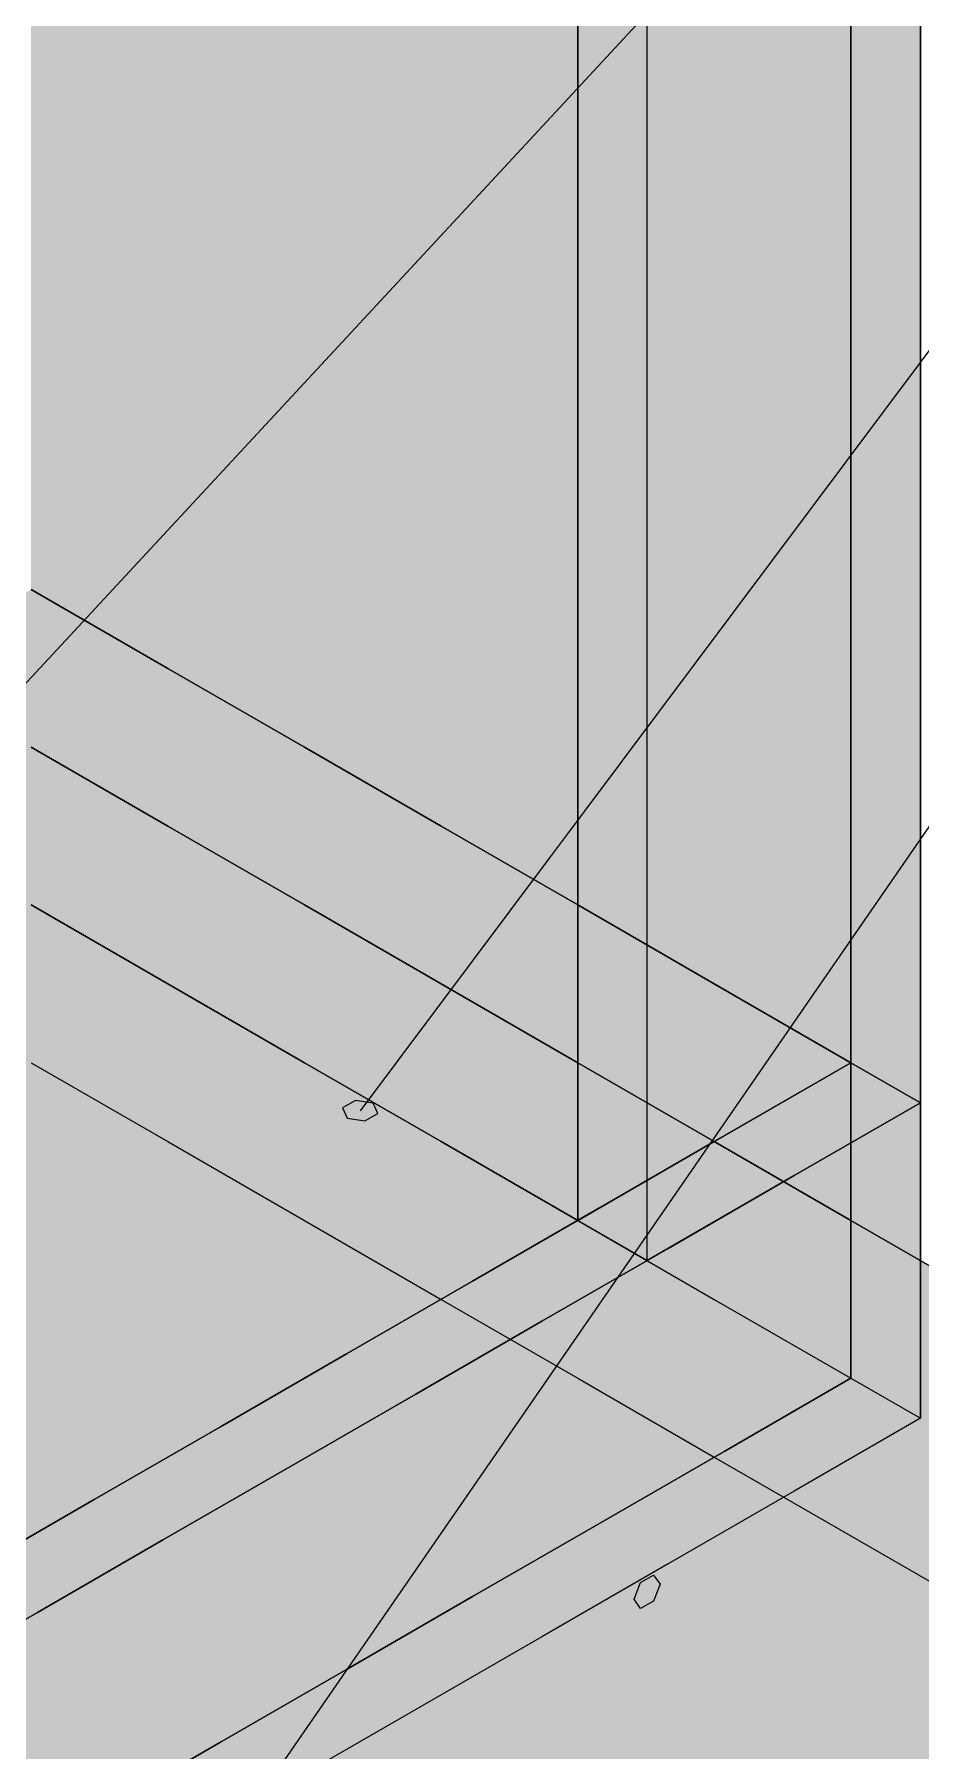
# Model space of a CAD drawing. Header units: metres. Extents: x 0 to 28.4, y 0 to 5.9.
# Drawn here: x 11.134 to 11.415, y 2.182 to 2.726 of the extents above; entities that cross this region are included whole.
import ezdxf

# ---------------------------------------------------------------- set-up
doc = ezdxf.new("R2010")
doc.units = ezdxf.units.M
doc.header["$LTSCALE"] = 0.25
doc.layers.add('ISO-ARISTAS', color=8, linetype='CONTINUOUS')
doc.layers.add('ISO-CONCRETO-SUP', color=254, linetype='CONTINUOUS', true_color=0xe8e8e8)
doc.layers.add('LLAMADAS', color=30, linetype='CONTINUOUS', lineweight=18)

msp = doc.modelspace()

# ---------------------------------------------------------------- linework, layer by layer
at = {"layer": 'ISO-ARISTAS', "color": 250}
for p, q in [((11.32821, 2.71698), (11.32821, 2.76444)), ((11.32821, 2.71698), (11.32821, 2.76444)), ((11.41482, 2.71952), (11.41482, 2.76698)), ((11.41482, 2.76698), (11.41482, 2.71952)), ((11.39282, 2.68476), (11.39282, 2.73222)), ((11.39282, 2.73222), (11.39282, 2.68476)), ((11.39282, 2.73222), (11.39282, 2.68476)), ((11.39282, 2.73222), (11.39282, 2.68476)), ((11.30622, 2.68222), (11.30622, 2.72968)), ((11.30622, 2.68222), (11.30622, 2.72968)), ((11.30622, 2.68222), (11.30622, 2.72968)), ((11.30622, 2.72968), (11.30622, 2.68222)), ((11.32821, 2.66952), (11.32821, 2.71698)), ((11.32821, 2.66952), (11.32821, 2.71698)), ((11.41482, 2.67206), (11.41482, 2.71952)), ((11.41482, 2.71952), (11.41482, 2.67206)), ((11.30622, 2.63476), (11.30622, 2.68222)), ((11.30622, 2.63476), (11.30622, 2.68222)), ((11.30622, 2.63476), (11.30622, 2.68222)), ((11.30622, 2.68222), (11.30622, 2.63476)), ((11.39282, 2.6373), (11.39282, 2.68476)), ((11.39282, 2.68476), (11.39282, 2.6373)), ((11.39282, 2.68476), (11.39282, 2.6373)), ((11.39282, 2.68476), (11.39282, 2.6373)), ((11.41482, 2.6246), (11.41482, 2.67206)), ((11.41482, 2.67206), (11.41482, 2.6246)), ((11.32821, 2.62206), (11.32821, 2.66952)), ((11.32821, 2.62206), (11.32821, 2.66952)), ((11.30622, 2.5873), (11.30622, 2.63476)), ((11.30622, 2.5873), (11.30622, 2.63476)), ((11.30622, 2.5873), (11.30622, 2.63476)), ((11.30622, 2.63476), (11.30622, 2.5873)), ((11.39282, 2.58984), (11.39282, 2.6373)), ((11.39282, 2.6373), (11.39282, 2.58984)), ((11.39282, 2.6373), (11.39282, 2.58984)), ((11.39282, 2.6373), (11.39282, 2.58984)), ((11.41482, 2.57714), (11.41482, 2.6246)), ((11.41482, 2.6246), (11.41482, 2.57714)), ((11.32821, 2.5746), (11.32821, 2.62206)), ((11.32821, 2.5746), (11.32821, 2.62206)), ((11.39282, 2.54238), (11.39282, 2.58984)), ((11.39282, 2.58984), (11.39282, 2.54238)), ((11.39282, 2.58984), (11.39282, 2.54238)), ((11.39282, 2.58984), (11.39282, 2.54238)), ((11.30622, 2.53984), (11.30622, 2.5873)), ((11.30622, 2.53984), (11.30622, 2.5873)), ((11.30622, 2.53984), (11.30622, 2.5873)), ((11.30622, 2.5873), (11.30622, 2.53984)), ((11.32821, 2.52714), (11.32821, 2.5746)), ((11.32821, 2.52714), (11.32821, 2.5746)), ((11.41482, 2.52968), (11.41482, 2.57714)), ((11.41482, 2.57714), (11.41482, 2.52968)), ((11.17631, 2.525), (11.13301, 2.55)), ((11.13301, 2.55), (11.17631, 2.525)), ((11.13301, 2.55), (11.17631, 2.525)), ((11.13301, 2.55), (11.17631, 2.525)), ((11.39282, 2.49492), (11.39282, 2.54238)), ((11.39282, 2.54238), (11.39282, 2.49492)), ((11.39282, 2.54238), (11.39282, 2.49492)), ((11.39282, 2.54238), (11.39282, 2.49492)), ((11.30622, 2.49238), (11.30622, 2.53984)), ((11.30622, 2.49238), (11.30622, 2.53984)), ((11.30622, 2.49238), (11.30622, 2.53984)), ((11.30622, 2.53984), (11.30622, 2.49238)), ((11.21962, 2.5), (11.17631, 2.525)), ((11.17631, 2.525), (11.21962, 2.5)), ((11.17631, 2.525), (11.21962, 2.5)), ((11.17631, 2.525), (11.21962, 2.5)), ((11.32821, 2.47968), (11.32821, 2.52714)), ((11.32821, 2.47968), (11.32821, 2.52714)), ((11.41482, 2.48222), (11.41482, 2.52968)), ((11.41482, 2.52968), (11.41482, 2.48222)), ((11.17631, 2.475), (11.13301, 2.5)), ((11.13301, 2.5), (11.17631, 2.475)), ((11.26292, 2.475), (11.21962, 2.5)), ((11.21962, 2.5), (11.26292, 2.475)), ((11.21962, 2.5), (11.26292, 2.475)), ((11.21962, 2.5), (11.26292, 2.475)), ((11.30622, 2.44492), (11.30622, 2.49238)), ((11.30622, 2.44492), (11.30622, 2.49238)), ((11.30622, 2.44492), (11.30622, 2.49238)), ((11.30622, 2.49238), (11.30622, 2.44492)), ((11.39282, 2.44746), (11.39282, 2.49492)), ((11.39282, 2.49492), (11.39282, 2.44746)), ((11.39282, 2.49492), (11.39282, 2.44746)), ((11.39282, 2.49492), (11.39282, 2.44746)), ((11.41482, 2.43476), (11.41482, 2.48222)), ((11.41482, 2.48222), (11.41482, 2.43476)), ((11.32821, 2.43222), (11.32821, 2.47968)), ((11.32821, 2.43222), (11.32821, 2.47968)), ((11.21962, 2.45), (11.17631, 2.475)), ((11.17631, 2.475), (11.21962, 2.45)), ((11.30622, 2.45), (11.26292, 2.475)), ((11.26292, 2.475), (11.30622, 2.45)), ((11.26292, 2.475), (11.30622, 2.45)), ((11.26292, 2.475), (11.30622, 2.45)), ((11.13301, 2.45), (11.17631, 2.425)), ((11.13301, 2.45), (11.17631, 2.425)), ((11.17631, 2.425), (11.13301, 2.45)), ((11.13301, 2.45), (11.17631, 2.425)), ((11.26292, 2.425), (11.21962, 2.45)), ((11.21962, 2.45), (11.26292, 2.425)), ((11.34952, 2.425), (11.30622, 2.45)), ((11.30622, 2.45), (11.34952, 2.425)), ((11.30622, 2.45), (11.34952, 2.425)), ((11.30622, 2.45), (11.34952, 2.425)), ((11.30622, 2.39746), (11.30622, 2.44492)), ((11.30622, 2.39746), (11.30622, 2.44492)), ((11.30622, 2.39746), (11.30622, 2.44492)), ((11.30622, 2.44492), (11.30622, 2.39746)), ((11.39282, 2.4), (11.39282, 2.44746)), ((11.39282, 2.44746), (11.39282, 2.4)), ((11.39282, 2.44746), (11.39282, 2.4)), ((11.39282, 2.44746), (11.39282, 2.4)), ((11.32821, 2.38476), (11.32821, 2.43222)), ((11.32821, 2.38476), (11.32821, 2.43222)), ((11.41482, 2.3873), (11.41482, 2.43476)), ((11.41482, 2.43476), (11.41482, 2.3873)), ((11.17631, 2.425), (11.21962, 2.4)), ((11.17631, 2.425), (11.21962, 2.4)), ((11.21962, 2.4), (11.17631, 2.425)), ((11.17631, 2.425), (11.21962, 2.4)), ((11.30622, 2.4), (11.26292, 2.425)), ((11.26292, 2.425), (11.30622, 2.4)), ((11.39282, 2.4), (11.34952, 2.425)), ((11.34952, 2.425), (11.39282, 2.4)), ((11.34952, 2.425), (11.39282, 2.4)), ((11.34952, 2.425), (11.39282, 2.4)), ((11.13301, 2.4), (11.17631, 2.375)), ((11.13301, 2.4), (11.17631, 2.375)), ((11.21962, 2.4), (11.26292, 2.375)), ((11.21962, 2.4), (11.26292, 2.375)), ((11.26292, 2.375), (11.21962, 2.4)), ((11.21962, 2.4), (11.26292, 2.375)), ((11.34952, 2.375), (11.30622, 2.4)), ((11.30622, 2.4), (11.34952, 2.375)), ((11.39282, 2.4), (11.34952, 2.375)), ((11.39282, 2.4), (11.34952, 2.375)), ((11.34952, 2.375), (11.39282, 2.4)), ((11.39282, 2.4), (11.34952, 2.375)), ((11.35285, 2.37692), (11.39282, 2.4)), ((11.39282, 2.4), (11.35285, 2.37692)), ((11.35285, 2.37692), (11.39282, 2.4)), ((11.35285, 2.37692), (11.39282, 2.4)), ((11.39282, 2.35), (11.39282, 2.4)), ((11.39282, 2.4), (11.39282, 2.35)), ((11.41482, 2.3873), (11.39282, 2.4)), ((11.39282, 2.4), (11.39282, 2.35)), ((11.39282, 2.4), (11.39282, 2.35)), ((11.39282, 2.4), (11.41482, 2.3873)), ((11.39282, 2.4), (11.41482, 2.3873)), ((11.39282, 2.4), (11.41482, 2.3873)), ((11.30622, 2.35), (11.30622, 2.39746)), ((11.30622, 2.35), (11.30622, 2.39746)), ((11.30622, 2.35), (11.30622, 2.39746)), ((11.30622, 2.39746), (11.30622, 2.35)), ((11.23578, 2.38804), (11.23166, 2.38567)), ((11.23166, 2.38567), (11.23317, 2.38243)), ((11.2414, 2.38718), (11.23578, 2.38804)), ((11.23879, 2.38156), (11.2429, 2.38393)), ((11.2429, 2.38393), (11.2414, 2.38718)), ((11.32821, 2.3373), (11.32821, 2.38476)), ((11.32821, 2.3373), (11.32821, 2.38476)), ((11.41482, 2.3873), (11.37152, 2.3623)), ((11.41482, 2.3873), (11.37152, 2.3623)), ((11.37485, 2.36422), (11.41482, 2.3873)), ((11.41482, 2.3873), (11.37485, 2.36422)), ((11.41482, 2.3373), (11.41482, 2.3873)), ((11.41482, 2.3873), (11.41482, 2.3373)), ((11.23317, 2.38243), (11.23879, 2.38156)), ((11.17631, 2.375), (11.21962, 2.35)), ((11.17631, 2.375), (11.21962, 2.35)), ((11.26292, 2.375), (11.30622, 2.35)), ((11.26292, 2.375), (11.30622, 2.35)), ((11.30622, 2.35), (11.26292, 2.375)), ((11.26292, 2.375), (11.30622, 2.35)), ((11.34952, 2.375), (11.30622, 2.35)), ((11.34952, 2.375), (11.30622, 2.35)), ((11.30622, 2.35), (11.34952, 2.375)), ((11.34952, 2.375), (11.30622, 2.35)), ((11.35285, 2.37692), (11.31288, 2.35385)), ((11.31288, 2.35385), (11.35285, 2.37692)), ((11.31288, 2.35385), (11.35285, 2.37692)), ((11.31288, 2.35385), (11.35285, 2.37692)), ((11.39282, 2.35), (11.34952, 2.375)), ((11.34952, 2.375), (11.39282, 2.35)), ((11.37152, 2.3623), (11.32821, 2.3373)), ((11.37152, 2.3623), (11.32821, 2.3373)), ((11.33488, 2.34115), (11.37485, 2.36422)), ((11.37485, 2.36422), (11.33488, 2.34115)), ((11.31288, 2.35385), (11.27291, 2.33077)), ((11.27291, 2.33077), (11.31288, 2.35385)), ((11.27291, 2.33077), (11.31288, 2.35385)), ((11.27291, 2.33077), (11.31288, 2.35385)), ((11.21962, 2.35), (11.26292, 2.325)), ((11.21962, 2.35), (11.26292, 2.325)), ((11.30622, 2.35), (11.34952, 2.325)), ((11.30622, 2.35), (11.34952, 2.325)), ((11.32821, 2.3373), (11.30622, 2.35)), ((11.30622, 2.35), (11.32821, 2.3373)), ((11.43612, 2.325), (11.39282, 2.35)), ((11.39282, 2.35), (11.43612, 2.325)), ((11.39282, 2.3), (11.39282, 2.35)), ((11.39282, 2.35), (11.39282, 2.3)), ((11.39282, 2.35), (11.39282, 2.3)), ((11.39282, 2.35), (11.39282, 2.3)), ((11.29491, 2.31807), (11.33488, 2.34115)), ((11.33488, 2.34115), (11.29491, 2.31807)), ((11.41482, 2.2873), (11.41482, 2.3373)), ((11.41482, 2.3373), (11.41482, 2.2873)), ((11.27291, 2.33077), (11.23294, 2.30769)), ((11.23294, 2.30769), (11.27291, 2.33077)), ((11.23294, 2.30769), (11.27291, 2.33077)), ((11.23294, 2.30769), (11.27291, 2.33077)), ((11.26292, 2.325), (11.30622, 2.3)), ((11.26292, 2.325), (11.30622, 2.3)), ((11.34952, 2.325), (11.39282, 2.3)), ((11.34952, 2.325), (11.39282, 2.3)), ((11.25494, 2.29499), (11.29491, 2.31807)), ((11.29491, 2.31807), (11.25494, 2.29499)), ((11.23294, 2.30769), (11.19297, 2.28462)), ((11.19297, 2.28462), (11.23294, 2.30769)), ((11.19297, 2.28462), (11.23294, 2.30769)), ((11.19297, 2.28462), (11.23294, 2.30769)), ((11.30622, 2.3), (11.34952, 2.275)), ((11.30622, 2.3), (11.34952, 2.275)), ((11.39282, 2.3), (11.35285, 2.27692)), ((11.39282, 2.3), (11.35285, 2.27692)), ((11.35285, 2.27692), (11.39282, 2.3)), ((11.39282, 2.3), (11.35285, 2.27692)), ((11.39282, 2.3), (11.41482, 2.2873)), ((11.39282, 2.3), (11.41482, 2.2873)), ((11.21497, 2.27192), (11.25494, 2.29499)), ((11.25494, 2.29499), (11.21497, 2.27192)), ((11.41482, 2.2873), (11.37485, 2.26422)), ((11.41482, 2.2873), (11.37485, 2.26422)), ((11.19297, 2.28462), (11.153, 2.26154)), ((11.153, 2.26154), (11.19297, 2.28462)), ((11.153, 2.26154), (11.19297, 2.28462)), ((11.153, 2.26154), (11.19297, 2.28462)), ((11.35285, 2.27692), (11.31288, 2.25385)), ((11.35285, 2.27692), (11.31288, 2.25385)), ((11.31288, 2.25385), (11.35285, 2.27692)), ((11.35285, 2.27692), (11.31288, 2.25385)), ((11.34952, 2.275), (11.39282, 2.25)), ((11.34952, 2.275), (11.39282, 2.25)), ((11.17499, 2.24884), (11.21497, 2.27192)), ((11.21497, 2.27192), (11.17499, 2.24884)), ((11.37485, 2.26422), (11.33488, 2.24115)), ((11.37485, 2.26422), (11.33488, 2.24115)), ((11.153, 2.26154), (11.11303, 2.23846)), ((11.11303, 2.23846), (11.153, 2.26154)), ((11.11303, 2.23846), (11.153, 2.26154)), ((11.11303, 2.23846), (11.153, 2.26154)), ((11.31288, 2.25385), (11.27291, 2.23077)), ((11.31288, 2.25385), (11.27291, 2.23077)), ((11.27291, 2.23077), (11.31288, 2.25385)), ((11.31288, 2.25385), (11.27291, 2.23077)), ((11.13502, 2.22576), (11.17499, 2.24884)), ((11.17499, 2.24884), (11.13502, 2.22576)), ((11.39282, 2.25), (11.43612, 2.225)), ((11.39282, 2.25), (11.43612, 2.225)), ((11.33488, 2.24115), (11.29491, 2.21807)), ((11.33488, 2.24115), (11.29491, 2.21807)), ((11.32616, 2.23523), (11.33027, 2.2376)), ((11.33027, 2.2376), (11.33233, 2.23468)), ((11.27291, 2.23077), (11.23294, 2.20769)), ((11.27291, 2.23077), (11.23294, 2.20769)), ((11.23294, 2.20769), (11.27291, 2.23077)), ((11.27291, 2.23077), (11.23294, 2.20769)), ((11.3241, 2.22993), (11.32616, 2.23523)), ((11.33233, 2.23468), (11.33027, 2.22937)), ((11.09505, 2.20268), (11.13502, 2.22576)), ((11.13502, 2.22576), (11.09505, 2.20268)), ((11.32616, 2.227), (11.3241, 2.22993)), ((11.33027, 2.22937), (11.32616, 2.227)), ((11.29491, 2.21807), (11.25494, 2.19499)), ((11.29491, 2.21807), (11.25494, 2.19499)), ((11.23294, 2.20769), (11.19297, 2.18462)), ((11.23294, 2.20769), (11.19297, 2.18462)), ((11.19297, 2.18462), (11.23294, 2.20769)), ((11.23294, 2.20769), (11.19297, 2.18462)), ((11.25494, 2.19499), (11.21497, 2.17192)), ((11.25494, 2.19499), (11.21497, 2.17192)), ((11.19297, 2.18462), (11.153, 2.16154)), ((11.19297, 2.18462), (11.153, 2.16154)), ((11.153, 2.16154), (11.19297, 2.18462)), ((11.19297, 2.18462), (11.153, 2.16154))]:
    msp.add_line(p, q, dxfattribs=at)
at = {"layer": 'ISO-CONCRETO-SUP', "true_color": 0xa6a6a2}
for points in [[(11.13301, 2.73984), (11.17631, 2.71484), (11.13301, 2.7873), (11.17631, 2.7623)], [(11.13301, 2.73476), (11.17631, 2.70976), (11.13301, 2.78222), (11.17631, 2.75722)], [(11.21962, 2.7373), (11.26292, 2.7123), (11.21962, 2.78476), (11.26292, 2.75976)], [(11.30622, 2.73476), (11.34952, 2.70976), (11.30622, 2.78222), (11.34952, 2.75722)], [(11.21962, 2.73222), (11.26292, 2.70722), (11.21962, 2.77968), (11.26292, 2.75468)], [(11.17631, 2.71484), (11.21962, 2.68984), (11.17631, 2.7623), (11.21962, 2.7373)], [(11.26292, 2.7123), (11.30622, 2.6873), (11.26292, 2.75976), (11.30622, 2.73476)], [(11.17631, 2.70976), (11.21962, 2.68476), (11.17631, 2.75722), (11.21962, 2.73222)], [(11.26292, 2.70722), (11.30622, 2.68222), (11.26292, 2.75468), (11.30622, 2.72968)], [(11.34952, 2.70976), (11.39282, 2.68476), (11.34952, 2.75722), (11.39282, 2.73222)], [(11.13301, 2.69238), (11.17631, 2.66738), (11.13301, 2.73984), (11.17631, 2.71484)], [(11.21962, 2.68984), (11.26292, 2.66484), (11.21962, 2.7373), (11.26292, 2.7123)], [(11.13301, 2.6873), (11.17631, 2.6623), (11.13301, 2.73476), (11.17631, 2.70976)], [(11.21962, 2.68476), (11.26292, 2.65976), (11.21962, 2.73222), (11.26292, 2.70722)], [(11.30622, 2.6873), (11.34952, 2.6623), (11.30622, 2.73476), (11.34952, 2.70976)], [(11.17631, 2.66738), (11.21962, 2.64238), (11.17631, 2.71484), (11.21962, 2.68984)], [(11.17631, 2.6623), (11.21962, 2.6373), (11.17631, 2.70976), (11.21962, 2.68476)], [(11.26292, 2.66484), (11.30622, 2.63984), (11.26292, 2.7123), (11.30622, 2.6873)], [(11.34952, 2.6623), (11.39282, 2.6373), (11.34952, 2.70976), (11.39282, 2.68476)], [(11.26292, 2.65976), (11.30622, 2.63476), (11.26292, 2.70722), (11.30622, 2.68222)], [(11.13301, 2.64492), (11.17631, 2.61992), (11.13301, 2.69238), (11.17631, 2.66738)], [(11.21962, 2.64238), (11.26292, 2.61738), (11.21962, 2.68984), (11.26292, 2.66484)], [(11.13301, 2.63984), (11.17631, 2.61484), (11.13301, 2.6873), (11.17631, 2.6623)], [(11.21962, 2.6373), (11.26292, 2.6123), (11.21962, 2.68476), (11.26292, 2.65976)], [(11.30622, 2.63984), (11.34952, 2.61484), (11.30622, 2.6873), (11.34952, 2.6623)], [(11.17631, 2.61992), (11.21962, 2.59492), (11.17631, 2.66738), (11.21962, 2.64238)], [(11.17631, 2.61484), (11.21962, 2.58984), (11.17631, 2.6623), (11.21962, 2.6373)], [(11.26292, 2.61738), (11.30622, 2.59238), (11.26292, 2.66484), (11.30622, 2.63984)], [(11.34952, 2.61484), (11.39282, 2.58984), (11.34952, 2.6623), (11.39282, 2.6373)], [(11.26292, 2.6123), (11.30622, 2.5873), (11.26292, 2.65976), (11.30622, 2.63476)], [(11.13301, 2.59746), (11.17631, 2.57246), (11.13301, 2.64492), (11.17631, 2.61992)], [(11.13301, 2.59238), (11.17631, 2.56738), (11.13301, 2.63984), (11.17631, 2.61484)], [(11.21962, 2.59492), (11.26292, 2.56992), (11.21962, 2.64238), (11.26292, 2.61738)], [(11.30622, 2.59238), (11.34952, 2.56738), (11.30622, 2.63984), (11.34952, 2.61484)], [(11.21962, 2.58984), (11.26292, 2.56484), (11.21962, 2.6373), (11.26292, 2.6123)], [(11.17631, 2.57246), (11.21962, 2.54746), (11.17631, 2.61992), (11.21962, 2.59492)], [(11.26292, 2.56992), (11.30622, 2.54492), (11.26292, 2.61738), (11.30622, 2.59238)], [(11.17631, 2.56738), (11.21962, 2.54238), (11.17631, 2.61484), (11.21962, 2.58984)], [(11.26292, 2.56484), (11.30622, 2.53984), (11.26292, 2.6123), (11.30622, 2.5873)], [(11.34952, 2.56738), (11.39282, 2.54238), (11.34952, 2.61484), (11.39282, 2.58984)], [(11.13301, 2.55), (11.17631, 2.525), (11.13301, 2.59746), (11.17631, 2.57246)], [(11.13301, 2.54492), (11.17631, 2.51992), (11.13301, 2.59238), (11.17631, 2.56738)], [(11.21962, 2.54746), (11.26292, 2.52246), (11.21962, 2.59492), (11.26292, 2.56992)], [(11.21962, 2.54238), (11.26292, 2.51738), (11.21962, 2.58984), (11.26292, 2.56484)], [(11.30622, 2.54492), (11.34952, 2.51992), (11.30622, 2.59238), (11.34952, 2.56738)], [(11.17631, 2.525), (11.21962, 2.5), (11.17631, 2.57246), (11.21962, 2.54746)], [(11.26292, 2.52246), (11.30622, 2.49746), (11.26292, 2.56992), (11.30622, 2.54492)], [(11.17631, 2.51992), (11.21962, 2.49492), (11.17631, 2.56738), (11.21962, 2.54238)], [(11.26292, 2.51738), (11.30622, 2.49238), (11.26292, 2.56484), (11.30622, 2.53984)], [(11.34952, 2.51992), (11.39282, 2.49492), (11.34952, 2.56738), (11.39282, 2.54238)], [(11.13301, 2.5), (11.17631, 2.475), (11.13301, 2.55), (11.17631, 2.525)], [(11.21962, 2.5), (11.26292, 2.475), (11.21962, 2.54746), (11.26292, 2.52246)], [(11.13301, 2.49746), (11.17631, 2.47246), (11.13301, 2.54492), (11.17631, 2.51992)], [(11.21962, 2.49492), (11.26292, 2.46992), (11.21962, 2.54238), (11.26292, 2.51738)], [(11.30622, 2.49746), (11.34952, 2.47246), (11.30622, 2.54492), (11.34952, 2.51992)], [(11.17631, 2.475), (11.21962, 2.45), (11.17631, 2.525), (11.21962, 2.5)], [(11.17631, 2.47246), (11.21962, 2.44746), (11.17631, 2.51992), (11.21962, 2.49492)], [(11.26292, 2.475), (11.30622, 2.45), (11.26292, 2.52246), (11.30622, 2.49746)], [(11.34952, 2.47246), (11.39282, 2.44746), (11.34952, 2.51992), (11.39282, 2.49492)], [(11.26292, 2.46992), (11.30622, 2.44492), (11.26292, 2.51738), (11.30622, 2.49238)], [(11.13301, 2.45), (11.17631, 2.425), (11.13301, 2.5), (11.17631, 2.475)], [(11.13301, 2.45), (11.17631, 2.425), (11.13301, 2.49746), (11.17631, 2.47246)], [(11.21962, 2.45), (11.26292, 2.425), (11.21962, 2.5), (11.26292, 2.475)], [(11.30622, 2.45), (11.34952, 2.425), (11.30622, 2.49746), (11.34952, 2.47246)], [(11.21962, 2.44746), (11.26292, 2.42246), (11.21962, 2.49492), (11.26292, 2.46992)], [(11.17631, 2.425), (11.21962, 2.4), (11.17631, 2.475), (11.21962, 2.45)], [(11.17631, 2.425), (11.21962, 2.4), (11.17631, 2.47246), (11.21962, 2.44746)], [(11.26292, 2.425), (11.30622, 2.4), (11.26292, 2.475), (11.30622, 2.45)], [(11.26292, 2.42246), (11.30622, 2.39746), (11.26292, 2.46992), (11.30622, 2.44492)], [(11.34952, 2.425), (11.39282, 2.4), (11.34952, 2.47246), (11.39282, 2.44746)], [(11.21962, 2.4), (11.26292, 2.375), (11.21962, 2.45), (11.26292, 2.425)], [(11.30622, 2.4), (11.34952, 2.375), (11.30622, 2.45), (11.34952, 2.425)], [(11.21962, 2.4), (11.26292, 2.375), (11.21962, 2.44746), (11.26292, 2.42246)], [(11.26292, 2.375), (11.30622, 2.35), (11.26292, 2.425), (11.30622, 2.4)], [(11.26292, 2.375), (11.30622, 2.35), (11.26292, 2.42246), (11.30622, 2.39746)], [(11.34952, 2.375), (11.39282, 2.35), (11.34952, 2.425), (11.39282, 2.4)], [(11.30622, 2.35), (11.34952, 2.325), (11.30622, 2.4), (11.34952, 2.375)], [(11.34952, 2.325), (11.39282, 2.3), (11.34952, 2.375), (11.39282, 2.35)]]:
    msp.add_solid(points, dxfattribs=at)
at = {"layer": 'ISO-CONCRETO-SUP', "true_color": 0xb2b2ac}
for points in [[(11.37152, 2.74198), (11.32821, 2.71698), (11.37152, 2.78944), (11.32821, 2.76444)], [(11.39282, 2.73222), (11.34952, 2.70722), (11.39282, 2.77968), (11.34952, 2.75468)], [(11.41482, 2.71952), (11.37152, 2.69452), (11.41482, 2.76698), (11.37152, 2.74198)], [(11.34952, 2.70722), (11.30622, 2.68222), (11.34952, 2.75468), (11.30622, 2.72968)], [(11.37152, 2.69452), (11.32821, 2.66952), (11.37152, 2.74198), (11.32821, 2.71698)], [(11.39282, 2.68476), (11.34952, 2.65976), (11.39282, 2.73222), (11.34952, 2.70722)], [(11.41482, 2.67206), (11.37152, 2.64706), (11.41482, 2.71952), (11.37152, 2.69452)], [(11.34952, 2.65976), (11.30622, 2.63476), (11.34952, 2.70722), (11.30622, 2.68222)], [(11.37152, 2.64706), (11.32821, 2.62206), (11.37152, 2.69452), (11.32821, 2.66952)], [(11.39282, 2.6373), (11.34952, 2.6123), (11.39282, 2.68476), (11.34952, 2.65976)], [(11.41482, 2.6246), (11.37152, 2.5996), (11.41482, 2.67206), (11.37152, 2.64706)], [(11.34952, 2.6123), (11.30622, 2.5873), (11.34952, 2.65976), (11.30622, 2.63476)], [(11.37152, 2.5996), (11.32821, 2.5746), (11.37152, 2.64706), (11.32821, 2.62206)], [(11.39282, 2.58984), (11.34952, 2.56484), (11.39282, 2.6373), (11.34952, 2.6123)], [(11.41482, 2.57714), (11.37152, 2.55214), (11.41482, 2.6246), (11.37152, 2.5996)], [(11.34952, 2.56484), (11.30622, 2.53984), (11.34952, 2.6123), (11.30622, 2.5873)], [(11.37152, 2.55214), (11.32821, 2.52714), (11.37152, 2.5996), (11.32821, 2.5746)], [(11.39282, 2.54238), (11.34952, 2.51738), (11.39282, 2.58984), (11.34952, 2.56484)], [(11.41482, 2.52968), (11.37152, 2.50468), (11.41482, 2.57714), (11.37152, 2.55214)], [(11.34952, 2.51738), (11.30622, 2.49238), (11.34952, 2.56484), (11.30622, 2.53984)], [(11.37152, 2.50468), (11.32821, 2.47968), (11.37152, 2.55214), (11.32821, 2.52714)], [(11.39282, 2.49492), (11.34952, 2.46992), (11.39282, 2.54238), (11.34952, 2.51738)], [(11.41482, 2.48222), (11.37152, 2.45722), (11.41482, 2.52968), (11.37152, 2.50468)], [(11.34952, 2.46992), (11.30622, 2.44492), (11.34952, 2.51738), (11.30622, 2.49238)], [(11.37152, 2.45722), (11.32821, 2.43222), (11.37152, 2.50468), (11.32821, 2.47968)], [(11.39282, 2.44746), (11.34952, 2.42246), (11.39282, 2.49492), (11.34952, 2.46992)], [(11.41482, 2.43476), (11.37152, 2.40976), (11.41482, 2.48222), (11.37152, 2.45722)], [(11.34952, 2.42246), (11.30622, 2.39746), (11.34952, 2.46992), (11.30622, 2.44492)], [(11.37152, 2.40976), (11.32821, 2.38476), (11.37152, 2.45722), (11.32821, 2.43222)], [(11.39282, 2.4), (11.34952, 2.375), (11.39282, 2.44746), (11.34952, 2.42246)], [(11.41482, 2.3873), (11.37152, 2.3623), (11.41482, 2.43476), (11.37152, 2.40976)], [(11.34952, 2.375), (11.30622, 2.35), (11.34952, 2.42246), (11.30622, 2.39746)], [(11.37152, 2.3623), (11.32821, 2.3373), (11.37152, 2.40976), (11.32821, 2.38476)], [(11.39282, 2.35), (11.35285, 2.32692), (11.39282, 2.4), (11.35285, 2.37692)], [(11.41482, 2.3373), (11.37485, 2.31422), (11.41482, 2.3873), (11.37485, 2.36422)], [(11.35285, 2.32692), (11.31288, 2.30385), (11.35285, 2.37692), (11.31288, 2.35385)], [(11.37485, 2.31422), (11.33488, 2.29115), (11.37485, 2.36422), (11.33488, 2.34115)], [(11.31288, 2.30385), (11.27291, 2.28077), (11.31288, 2.35385), (11.27291, 2.33077)], [(11.39282, 2.3), (11.35285, 2.27692), (11.39282, 2.35), (11.35285, 2.32692)], [(11.33488, 2.29115), (11.29491, 2.26807), (11.33488, 2.34115), (11.29491, 2.31807)], [(11.41482, 2.2873), (11.37485, 2.26422), (11.41482, 2.3373), (11.37485, 2.31422)], [(11.27291, 2.28077), (11.23294, 2.25769), (11.27291, 2.33077), (11.23294, 2.30769)], [(11.35285, 2.27692), (11.31288, 2.25385), (11.35285, 2.32692), (11.31288, 2.30385)], [(11.29491, 2.26807), (11.25494, 2.24499), (11.29491, 2.31807), (11.25494, 2.29499)], [(11.37485, 2.26422), (11.33488, 2.24115), (11.37485, 2.31422), (11.33488, 2.29115)], [(11.23294, 2.25769), (11.19297, 2.23462), (11.23294, 2.30769), (11.19297, 2.28462)], [(11.31288, 2.25385), (11.27291, 2.23077), (11.31288, 2.30385), (11.27291, 2.28077)], [(11.25494, 2.24499), (11.21497, 2.22192), (11.25494, 2.29499), (11.21497, 2.27192)], [(11.33488, 2.24115), (11.29491, 2.21807), (11.33488, 2.29115), (11.29491, 2.26807)], [(11.19297, 2.23462), (11.153, 2.21154), (11.19297, 2.28462), (11.153, 2.26154)], [(11.27291, 2.23077), (11.23294, 2.20769), (11.27291, 2.28077), (11.23294, 2.25769)], [(11.21497, 2.22192), (11.17499, 2.19884), (11.21497, 2.27192), (11.17499, 2.24884)], [(11.29491, 2.21807), (11.25494, 2.19499), (11.29491, 2.26807), (11.25494, 2.24499)], [(11.153, 2.21154), (11.11303, 2.18846), (11.153, 2.26154), (11.11303, 2.23846)], [(11.23294, 2.20769), (11.19297, 2.18462), (11.23294, 2.25769), (11.19297, 2.23462)], [(11.17499, 2.19884), (11.13502, 2.17576), (11.17499, 2.24884), (11.13502, 2.22576)], [(11.25494, 2.19499), (11.21497, 2.17192), (11.25494, 2.24499), (11.21497, 2.22192)], [(11.19297, 2.18462), (11.153, 2.16154), (11.19297, 2.23462), (11.153, 2.21154)], [(11.13502, 2.17576), (11.09505, 2.15268), (11.13502, 2.22576), (11.09505, 2.20268)], [(11.21497, 2.17192), (11.17499, 2.14884), (11.21497, 2.22192), (11.17499, 2.19884)], [(11.153, 2.16154), (11.11303, 2.13846), (11.153, 2.21154), (11.11303, 2.18846)], [(11.17499, 2.14884), (11.13502, 2.12576), (11.17499, 2.19884), (11.13502, 2.17576)]]:
    msp.add_solid(points, dxfattribs=at)
at = {"layer": 'ISO-CONCRETO-SUP', "true_color": 0xc7c7c0}
for points in [[(11.30622, 2.72968), (11.32821, 2.71698), (11.30622, 2.77714), (11.32821, 2.76444)], [(11.39282, 2.73222), (11.41482, 2.71952), (11.39282, 2.77968), (11.41482, 2.76698)], [(11.39282, 2.68476), (11.41482, 2.67206), (11.39282, 2.73222), (11.41482, 2.71952)], [(11.30622, 2.68222), (11.32821, 2.66952), (11.30622, 2.72968), (11.32821, 2.71698)], [(11.30622, 2.63476), (11.32821, 2.62206), (11.30622, 2.68222), (11.32821, 2.66952)], [(11.39282, 2.6373), (11.41482, 2.6246), (11.39282, 2.68476), (11.41482, 2.67206)], [(11.30622, 2.5873), (11.32821, 2.5746), (11.30622, 2.63476), (11.32821, 2.62206)], [(11.39282, 2.58984), (11.41482, 2.57714), (11.39282, 2.6373), (11.41482, 2.6246)], [(11.39282, 2.54238), (11.41482, 2.52968), (11.39282, 2.58984), (11.41482, 2.57714)], [(11.30622, 2.53984), (11.32821, 2.52714), (11.30622, 2.5873), (11.32821, 2.5746)], [(11.39282, 2.49492), (11.41482, 2.48222), (11.39282, 2.54238), (11.41482, 2.52968)], [(11.30622, 2.49238), (11.32821, 2.47968), (11.30622, 2.53984), (11.32821, 2.52714)], [(11.30622, 2.44492), (11.32821, 2.43222), (11.30622, 2.49238), (11.32821, 2.47968)], [(11.39282, 2.44746), (11.41482, 2.43476), (11.39282, 2.49492), (11.41482, 2.48222)], [(11.30622, 2.39746), (11.32821, 2.38476), (11.30622, 2.44492), (11.32821, 2.43222)], [(11.39282, 2.4), (11.41482, 2.3873), (11.39282, 2.44746), (11.41482, 2.43476)], [(11.39282, 2.35), (11.41482, 2.3373), (11.39282, 2.4), (11.41482, 2.3873)], [(11.30622, 2.35), (11.32821, 2.3373), (11.30622, 2.39746), (11.32821, 2.38476)], [(11.39282, 2.3), (11.41482, 2.2873), (11.39282, 2.35), (11.41482, 2.3373)]]:
    msp.add_solid(points, dxfattribs=at)
at = {"layer": 'ISO-CONCRETO-SUP', "true_color": 0x949491}
for points in [[(11.39282, 2.73222), (11.34952, 2.70722), (11.39282, 2.77968), (11.34952, 2.75468)], [(11.34952, 2.70722), (11.30622, 2.68222), (11.34952, 2.75468), (11.30622, 2.72968)], [(11.39282, 2.68476), (11.34952, 2.65976), (11.39282, 2.73222), (11.34952, 2.70722)], [(11.34952, 2.65976), (11.30622, 2.63476), (11.34952, 2.70722), (11.30622, 2.68222)], [(11.39282, 2.6373), (11.34952, 2.6123), (11.39282, 2.68476), (11.34952, 2.65976)], [(11.34952, 2.6123), (11.30622, 2.5873), (11.34952, 2.65976), (11.30622, 2.63476)], [(11.39282, 2.58984), (11.34952, 2.56484), (11.39282, 2.6373), (11.34952, 2.6123)], [(11.34952, 2.56484), (11.30622, 2.53984), (11.34952, 2.6123), (11.30622, 2.5873)], [(11.39282, 2.54238), (11.34952, 2.51738), (11.39282, 2.58984), (11.34952, 2.56484)], [(11.34952, 2.51738), (11.30622, 2.49238), (11.34952, 2.56484), (11.30622, 2.53984)], [(11.39282, 2.49492), (11.34952, 2.46992), (11.39282, 2.54238), (11.34952, 2.51738)], [(11.34952, 2.46992), (11.30622, 2.44492), (11.34952, 2.51738), (11.30622, 2.49238)], [(11.39282, 2.44746), (11.34952, 2.42246), (11.39282, 2.49492), (11.34952, 2.46992)], [(11.34952, 2.42246), (11.30622, 2.39746), (11.34952, 2.46992), (11.30622, 2.44492)], [(11.39282, 2.4), (11.34952, 2.375), (11.39282, 2.44746), (11.34952, 2.42246)], [(11.34952, 2.375), (11.30622, 2.35), (11.34952, 2.42246), (11.30622, 2.39746)], [(11.39282, 2.35), (11.35285, 2.32692), (11.39282, 2.4), (11.35285, 2.37692)], [(11.35285, 2.32692), (11.31288, 2.30385), (11.35285, 2.37692), (11.31288, 2.35385)], [(11.31288, 2.30385), (11.27291, 2.28077), (11.31288, 2.35385), (11.27291, 2.33077)], [(11.39282, 2.3), (11.35285, 2.27692), (11.39282, 2.35), (11.35285, 2.32692)], [(11.27291, 2.28077), (11.23294, 2.25769), (11.27291, 2.33077), (11.23294, 2.30769)], [(11.35285, 2.27692), (11.31288, 2.25385), (11.35285, 2.32692), (11.31288, 2.30385)], [(11.23294, 2.25769), (11.19297, 2.23462), (11.23294, 2.30769), (11.19297, 2.28462)], [(11.31288, 2.25385), (11.27291, 2.23077), (11.31288, 2.30385), (11.27291, 2.28077)], [(11.19297, 2.23462), (11.153, 2.21154), (11.19297, 2.28462), (11.153, 2.26154)], [(11.27291, 2.23077), (11.23294, 2.20769), (11.27291, 2.28077), (11.23294, 2.25769)], [(11.153, 2.21154), (11.11303, 2.18846), (11.153, 2.26154), (11.11303, 2.23846)], [(11.23294, 2.20769), (11.19297, 2.18462), (11.23294, 2.25769), (11.19297, 2.23462)], [(11.19297, 2.18462), (11.153, 2.16154), (11.19297, 2.23462), (11.153, 2.21154)], [(11.153, 2.16154), (11.11303, 2.13846), (11.153, 2.21154), (11.11303, 2.18846)]]:
    msp.add_solid(points, dxfattribs=at)
at = {"layer": 'ISO-CONCRETO-SUP', "true_color": 0xb8b8b3}
for points in [[(11.13301, 2.55), (11.17631, 2.525), (11.08971, 2.525), (11.13301, 2.5)], [(11.13301, 2.55), (11.17631, 2.525), (11.09304, 2.52692), (11.13634, 2.50192)], [(11.09304, 2.52692), (11.13634, 2.50192), (11.05307, 2.50385), (11.09637, 2.47885)], [(11.17631, 2.525), (11.21962, 2.5), (11.13301, 2.5), (11.17631, 2.475)], [(11.17631, 2.525), (11.21962, 2.5), (11.13634, 2.50192), (11.17964, 2.47692)], [(11.13301, 2.5), (11.17631, 2.475), (11.08971, 2.475), (11.13301, 2.45)], [(11.13634, 2.50192), (11.17964, 2.47692), (11.09637, 2.47885), (11.13967, 2.45385)], [(11.21962, 2.5), (11.26292, 2.475), (11.17631, 2.475), (11.21962, 2.45)], [(11.21962, 2.5), (11.26292, 2.475), (11.17964, 2.47692), (11.22295, 2.45192)], [(11.09637, 2.47885), (11.13967, 2.45385), (11.0564, 2.45577), (11.0997, 2.43077)], [(11.17964, 2.47692), (11.22295, 2.45192), (11.13967, 2.45385), (11.18298, 2.42885)], [(11.17631, 2.475), (11.21962, 2.45), (11.13301, 2.45), (11.17631, 2.425)], [(11.26292, 2.475), (11.30622, 2.45), (11.21962, 2.45), (11.26292, 2.425)], [(11.26292, 2.475), (11.30622, 2.45), (11.22295, 2.45192), (11.26625, 2.42692)], [(11.13967, 2.45385), (11.18298, 2.42885), (11.0997, 2.43077), (11.14301, 2.40577)], [(11.13301, 2.45), (11.17631, 2.425), (11.09304, 2.42692), (11.13634, 2.40192)], [(11.21962, 2.45), (11.26292, 2.425), (11.17631, 2.425), (11.21962, 2.4)], [(11.22295, 2.45192), (11.26625, 2.42692), (11.18298, 2.42885), (11.22628, 2.40385)], [(11.30622, 2.45), (11.34952, 2.425), (11.26292, 2.425), (11.30622, 2.4)], [(11.30622, 2.45), (11.34952, 2.425), (11.26625, 2.42692), (11.30955, 2.40192)], [(11.09304, 2.42692), (11.13634, 2.40192), (11.05307, 2.40385), (11.09637, 2.37885)], [(11.0997, 2.43077), (11.14301, 2.40577), (11.05973, 2.40769), (11.10303, 2.38269)], [(11.18298, 2.42885), (11.22628, 2.40385), (11.14301, 2.40577), (11.18631, 2.38077)], [(11.26625, 2.42692), (11.30955, 2.40192), (11.22628, 2.40385), (11.26958, 2.37885)], [(11.17631, 2.425), (11.21962, 2.4), (11.13634, 2.40192), (11.17964, 2.37692)], [(11.26292, 2.425), (11.30622, 2.4), (11.21962, 2.4), (11.26292, 2.375)], [(11.34952, 2.425), (11.39282, 2.4), (11.30622, 2.4), (11.34952, 2.375)], [(11.34952, 2.425), (11.39282, 2.4), (11.30955, 2.40192), (11.35285, 2.37692)], [(11.14301, 2.40577), (11.18631, 2.38077), (11.10303, 2.38269), (11.14634, 2.35769)], [(11.13634, 2.40192), (11.17964, 2.37692), (11.09637, 2.37885), (11.13967, 2.35385)], [(11.21962, 2.4), (11.26292, 2.375), (11.17964, 2.37692), (11.22295, 2.35192)], [(11.22628, 2.40385), (11.26958, 2.37885), (11.18631, 2.38077), (11.22961, 2.35577)], [(11.30622, 2.4), (11.34952, 2.375), (11.26292, 2.375), (11.30622, 2.35)], [(11.30955, 2.40192), (11.35285, 2.37692), (11.26958, 2.37885), (11.31288, 2.35385)], [(11.09637, 2.37885), (11.13967, 2.35385), (11.0564, 2.35577), (11.0997, 2.33077)], [(11.10303, 2.38269), (11.14634, 2.35769), (11.06306, 2.35962), (11.10637, 2.33462)], [(11.18631, 2.38077), (11.22961, 2.35577), (11.14634, 2.35769), (11.18964, 2.33269)], [(11.26958, 2.37885), (11.31288, 2.35385), (11.22961, 2.35577), (11.27291, 2.33077)], [(11.17964, 2.37692), (11.22295, 2.35192), (11.13967, 2.35385), (11.18298, 2.32885)], [(11.26292, 2.375), (11.30622, 2.35), (11.22295, 2.35192), (11.26625, 2.32692)], [(11.14634, 2.35769), (11.18964, 2.33269), (11.10637, 2.33462), (11.14967, 2.30962)], [(11.22961, 2.35577), (11.27291, 2.33077), (11.18964, 2.33269), (11.23294, 2.30769)], [(11.13967, 2.35385), (11.18298, 2.32885), (11.0997, 2.33077), (11.14301, 2.30577)], [(11.22295, 2.35192), (11.26625, 2.32692), (11.18298, 2.32885), (11.22628, 2.30385)], [(11.30622, 2.35), (11.34952, 2.325), (11.26625, 2.32692), (11.30955, 2.30192)], [(11.10637, 2.33462), (11.14967, 2.30962), (11.0664, 2.31154), (11.1097, 2.28654)], [(11.0997, 2.33077), (11.14301, 2.30577), (11.05973, 2.30769), (11.10303, 2.28269)], [(11.18298, 2.32885), (11.22628, 2.30385), (11.14301, 2.30577), (11.18631, 2.28077)], [(11.18964, 2.33269), (11.23294, 2.30769), (11.14967, 2.30962), (11.19297, 2.28462)], [(11.26625, 2.32692), (11.30955, 2.30192), (11.22628, 2.30385), (11.26958, 2.27885)], [(11.34952, 2.325), (11.39282, 2.3), (11.30955, 2.30192), (11.35285, 2.27692)], [(11.14967, 2.30962), (11.19297, 2.28462), (11.1097, 2.28654), (11.153, 2.26154)], [(11.14301, 2.30577), (11.18631, 2.28077), (11.10303, 2.28269), (11.14634, 2.25769)], [(11.22628, 2.30385), (11.26958, 2.27885), (11.18631, 2.28077), (11.22961, 2.25577)], [(11.30955, 2.30192), (11.35285, 2.27692), (11.26958, 2.27885), (11.31288, 2.25385)], [(11.1097, 2.28654), (11.153, 2.26154), (11.06973, 2.26346), (11.11303, 2.23846)], [(11.10303, 2.28269), (11.14634, 2.25769), (11.06306, 2.25962), (11.10637, 2.23462)], [(11.18631, 2.28077), (11.22961, 2.25577), (11.14634, 2.25769), (11.18964, 2.23269)], [(11.26958, 2.27885), (11.31288, 2.25385), (11.22961, 2.25577), (11.27291, 2.23077)], [(11.14634, 2.25769), (11.18964, 2.23269), (11.10637, 2.23462), (11.14967, 2.20962)], [(11.22961, 2.25577), (11.27291, 2.23077), (11.18964, 2.23269), (11.23294, 2.20769)], [(11.10637, 2.23462), (11.14967, 2.20962), (11.0664, 2.21154), (11.1097, 2.18654)], [(11.18964, 2.23269), (11.23294, 2.20769), (11.14967, 2.20962), (11.19297, 2.18462)], [(11.14967, 2.20962), (11.19297, 2.18462), (11.1097, 2.18654), (11.153, 2.16154)], [(11.1097, 2.18654), (11.153, 2.16154), (11.06973, 2.16346), (11.11303, 2.13846)]]:
    msp.add_solid(points, dxfattribs=at)
at = {"layer": 'ISO-CONCRETO-SUP', "true_color": 0x989388}
for points in [[(11.13301, 2.5), (11.17631, 2.475), (11.0926, 2.47667), (11.1359, 2.45167)], [(11.0926, 2.47667), (11.1359, 2.45167), (11.05218, 2.45333), (11.09548, 2.42833)], [(11.17631, 2.475), (11.21962, 2.45), (11.1359, 2.45167), (11.1792, 2.42667)], [(11.1359, 2.45167), (11.1792, 2.42667), (11.09548, 2.42833), (11.13879, 2.40333)], [(11.21962, 2.45), (11.26292, 2.425), (11.1792, 2.42667), (11.2225, 2.40167)], [(11.09548, 2.42833), (11.13879, 2.40333), (11.05507, 2.405), (11.09837, 2.38)], [(11.1792, 2.42667), (11.2225, 2.40167), (11.13879, 2.40333), (11.18209, 2.37833)], [(11.26292, 2.425), (11.30622, 2.4), (11.2225, 2.40167), (11.2658, 2.37667)], [(11.13301, 2.4), (11.17631, 2.375), (11.0926, 2.37667), (11.1359, 2.35167)], [(11.13879, 2.40333), (11.18209, 2.37833), (11.09837, 2.38), (11.14167, 2.355)], [(11.2225, 2.40167), (11.2658, 2.37667), (11.18209, 2.37833), (11.22539, 2.35333)], [(11.30622, 2.4), (11.34952, 2.375), (11.2658, 2.37667), (11.3091, 2.35167)], [(11.09837, 2.38), (11.14167, 2.355), (11.05796, 2.35667), (11.10126, 2.33167)], [(11.18209, 2.37833), (11.22539, 2.35333), (11.14167, 2.355), (11.18497, 2.33)], [(11.0926, 2.37667), (11.1359, 2.35167), (11.05218, 2.35333), (11.09548, 2.32833)], [(11.17631, 2.375), (11.21962, 2.35), (11.1359, 2.35167), (11.1792, 2.32667)], [(11.2658, 2.37667), (11.3091, 2.35167), (11.22539, 2.35333), (11.26869, 2.32833)], [(11.34952, 2.375), (11.39282, 2.35), (11.3091, 2.35167), (11.35241, 2.32667)], [(11.1359, 2.35167), (11.1792, 2.32667), (11.09548, 2.32833), (11.13879, 2.30333)], [(11.14167, 2.355), (11.18497, 2.33), (11.10126, 2.33167), (11.14456, 2.30667)], [(11.22539, 2.35333), (11.26869, 2.32833), (11.18497, 2.33), (11.22828, 2.305)], [(11.3091, 2.35167), (11.35241, 2.32667), (11.26869, 2.32833), (11.31199, 2.30333)], [(11.21962, 2.35), (11.26292, 2.325), (11.1792, 2.32667), (11.2225, 2.30167)], [(11.39282, 2.35), (11.43612, 2.325), (11.35241, 2.32667), (11.39571, 2.30167)], [(11.10126, 2.33167), (11.14456, 2.30667), (11.06084, 2.30833), (11.10415, 2.28333)], [(11.18497, 2.33), (11.22828, 2.305), (11.14456, 2.30667), (11.18786, 2.28167)], [(11.09548, 2.32833), (11.13879, 2.30333), (11.05507, 2.305), (11.09837, 2.28)], [(11.1792, 2.32667), (11.2225, 2.30167), (11.13879, 2.30333), (11.18209, 2.27833)], [(11.26292, 2.325), (11.30622, 2.3), (11.2225, 2.30167), (11.2658, 2.27667)], [(11.26869, 2.32833), (11.31199, 2.30333), (11.22828, 2.305), (11.27158, 2.28)], [(11.35241, 2.32667), (11.39571, 2.30167), (11.31199, 2.30333), (11.35529, 2.27833)], [(11.43612, 2.325), (11.47942, 2.3), (11.39571, 2.30167), (11.43901, 2.27667)], [(11.14456, 2.30667), (11.18786, 2.28167), (11.10415, 2.28333), (11.14745, 2.25833)], [(11.13879, 2.30333), (11.18209, 2.27833), (11.09837, 2.28), (11.14167, 2.255)], [(11.2225, 2.30167), (11.2658, 2.27667), (11.18209, 2.27833), (11.22539, 2.25333)], [(11.22828, 2.305), (11.27158, 2.28), (11.18786, 2.28167), (11.23116, 2.25667)], [(11.31199, 2.30333), (11.35529, 2.27833), (11.27158, 2.28), (11.31488, 2.255)], [(11.39571, 2.30167), (11.43901, 2.27667), (11.35529, 2.27833), (11.39859, 2.25333)], [(11.30622, 2.3), (11.34952, 2.275), (11.2658, 2.27667), (11.3091, 2.25167)], [(11.09837, 2.28), (11.14167, 2.255), (11.05796, 2.25667), (11.10126, 2.23167)], [(11.10415, 2.28333), (11.14745, 2.25833), (11.06373, 2.26), (11.10703, 2.235)], [(11.18786, 2.28167), (11.23116, 2.25667), (11.14745, 2.25833), (11.19075, 2.23333)], [(11.27158, 2.28), (11.31488, 2.255), (11.23116, 2.25667), (11.27446, 2.23167)], [(11.18209, 2.27833), (11.22539, 2.25333), (11.14167, 2.255), (11.18497, 2.23)], [(11.2658, 2.27667), (11.3091, 2.25167), (11.22539, 2.25333), (11.26869, 2.22833)], [(11.34952, 2.275), (11.39282, 2.25), (11.3091, 2.25167), (11.35241, 2.22667)], [(11.35529, 2.27833), (11.39859, 2.25333), (11.31488, 2.255), (11.35818, 2.23)], [(11.43901, 2.27667), (11.48231, 2.25167), (11.39859, 2.25333), (11.4419, 2.22833)], [(11.14745, 2.25833), (11.19075, 2.23333), (11.10703, 2.235), (11.15033, 2.21)], [(11.14167, 2.255), (11.18497, 2.23), (11.10126, 2.23167), (11.14456, 2.20667)], [(11.22539, 2.25333), (11.26869, 2.22833), (11.18497, 2.23), (11.22828, 2.205)], [(11.23116, 2.25667), (11.27446, 2.23167), (11.19075, 2.23333), (11.23405, 2.20833)], [(11.31488, 2.255), (11.35818, 2.23), (11.27446, 2.23167), (11.31776, 2.20667)], [(11.39859, 2.25333), (11.4419, 2.22833), (11.35818, 2.23), (11.40148, 2.205)], [(11.3091, 2.25167), (11.35241, 2.22667), (11.26869, 2.22833), (11.31199, 2.20333)], [(11.39282, 2.25), (11.43612, 2.225), (11.35241, 2.22667), (11.39571, 2.20167)], [(11.10126, 2.23167), (11.14456, 2.20667), (11.06084, 2.20833), (11.10415, 2.18333)], [(11.10703, 2.235), (11.15033, 2.21), (11.06662, 2.21167), (11.10992, 2.18667)], [(11.19075, 2.23333), (11.23405, 2.20833), (11.15033, 2.21), (11.19363, 2.185)], [(11.27446, 2.23167), (11.31776, 2.20667), (11.23405, 2.20833), (11.27735, 2.18333)], [(11.18497, 2.23), (11.22828, 2.205), (11.14456, 2.20667), (11.18786, 2.18167)], [(11.26869, 2.22833), (11.31199, 2.20333), (11.22828, 2.205), (11.27158, 2.18)], [(11.35241, 2.22667), (11.39571, 2.20167), (11.31199, 2.20333), (11.35529, 2.17833)], [(11.35818, 2.23), (11.40148, 2.205), (11.31776, 2.20667), (11.36107, 2.18167)], [(11.4419, 2.22833), (11.4852, 2.20333), (11.40148, 2.205), (11.44478, 2.18)], [(11.43612, 2.225), (11.47942, 2.2), (11.39571, 2.20167), (11.43901, 2.17667)], [(11.15033, 2.21), (11.19363, 2.185), (11.10992, 2.18667), (11.15322, 2.16167)], [(11.14456, 2.20667), (11.18786, 2.18167), (11.10415, 2.18333), (11.14745, 2.15833)], [(11.22828, 2.205), (11.27158, 2.18), (11.18786, 2.18167), (11.23116, 2.15667)], [(11.23405, 2.20833), (11.27735, 2.18333), (11.19363, 2.185), (11.23694, 2.16)], [(11.31199, 2.20333), (11.35529, 2.17833), (11.27158, 2.18), (11.31488, 2.155)], [(11.31776, 2.20667), (11.36107, 2.18167), (11.27735, 2.18333), (11.32065, 2.15833)], [(11.40148, 2.205), (11.44478, 2.18), (11.36107, 2.18167), (11.40437, 2.15667)], [(11.39571, 2.20167), (11.43901, 2.17667), (11.35529, 2.17833), (11.39859, 2.15333)], [(11.10415, 2.18333), (11.14745, 2.15833), (11.06373, 2.16), (11.10703, 2.135)], [(11.10992, 2.18667), (11.15322, 2.16167), (11.0695, 2.16333), (11.11281, 2.13833)], [(11.19363, 2.185), (11.23694, 2.16), (11.15322, 2.16167), (11.19652, 2.13667)], [(11.27735, 2.18333), (11.32065, 2.15833), (11.23694, 2.16), (11.28024, 2.135)]]:
    msp.add_solid(points, dxfattribs=at)
at = {"layer": 'ISO-CONCRETO-SUP', "true_color": 0x89847b}
for points in [[(11.13301, 2.45), (11.17631, 2.425), (11.13301, 2.5), (11.17631, 2.475)], [(11.17631, 2.425), (11.21962, 2.4), (11.17631, 2.475), (11.21962, 2.45)], [(11.13301, 2.4), (11.17631, 2.375), (11.13301, 2.45), (11.17631, 2.425)], [(11.21962, 2.4), (11.26292, 2.375), (11.21962, 2.45), (11.26292, 2.425)], [(11.17631, 2.375), (11.21962, 2.35), (11.17631, 2.425), (11.21962, 2.4)], [(11.26292, 2.375), (11.30622, 2.35), (11.26292, 2.425), (11.30622, 2.4)], [(11.21962, 2.35), (11.26292, 2.325), (11.21962, 2.4), (11.26292, 2.375)], [(11.30622, 2.35), (11.34952, 2.325), (11.30622, 2.4), (11.34952, 2.375)], [(11.26292, 2.325), (11.30622, 2.3), (11.26292, 2.375), (11.30622, 2.35)], [(11.34952, 2.325), (11.39282, 2.3), (11.34952, 2.375), (11.39282, 2.35)], [(11.30622, 2.3), (11.34952, 2.275), (11.30622, 2.35), (11.34952, 2.325)], [(11.39282, 2.3), (11.43612, 2.275), (11.39282, 2.35), (11.43612, 2.325)], [(11.34952, 2.275), (11.39282, 2.25), (11.34952, 2.325), (11.39282, 2.3)], [(11.39282, 2.25), (11.43612, 2.225), (11.39282, 2.3), (11.43612, 2.275)]]:
    msp.add_solid(points, dxfattribs=at)
at = {"layer": 'ISO-CONCRETO-SUP', "true_color": 0x233eb3}
for points in [[(11.12147, 2.4034), (11.12559, 2.40578), (11.26753, 2.31908), (11.27164, 2.32145)], [(11.12559, 2.39755), (11.12147, 2.39517), (11.27164, 2.31322), (11.26753, 2.31085)], [(11.26753, 2.31908), (11.27164, 2.32145), (11.41358, 2.23475), (11.4177, 2.23713)], [(11.27164, 2.31322), (11.26753, 2.31085), (11.4177, 2.2289), (11.41358, 2.22652)], [(11.32616, 2.23523), (11.33027, 2.2376), (11.47221, 2.1509), (11.47633, 2.15328)], [(11.41358, 2.23475), (11.4177, 2.23713), (11.55964, 2.15043), (11.56375, 2.1528)], [(11.33027, 2.22937), (11.32616, 2.227), (11.47633, 2.14505), (11.47221, 2.14267)], [(11.4177, 2.2289), (11.41358, 2.22652), (11.56375, 2.14457), (11.55964, 2.1422)], [(11.12147, 2.2034), (11.12559, 2.20578), (11.26753, 2.11908), (11.27164, 2.12145)], [(11.12559, 2.19755), (11.12147, 2.19517), (11.27164, 2.11322), (11.26753, 2.11085)]]:
    msp.add_solid(points, dxfattribs=at)
at = {"layer": 'ISO-CONCRETO-SUP', "true_color": 0x182b7c}
for points in [[(11.12559, 2.40578), (11.12764, 2.40285), (11.27164, 2.32145), (11.2737, 2.31853)], [(11.12147, 2.39517), (11.11942, 2.3981), (11.26753, 2.31085), (11.26547, 2.31378)], [(11.27164, 2.32145), (11.2737, 2.31853), (11.4177, 2.23713), (11.41975, 2.2342)], [(11.26753, 2.31085), (11.26547, 2.31378), (11.41358, 2.22652), (11.41153, 2.22945)], [(11.33027, 2.2376), (11.33233, 2.23468), (11.47633, 2.15328), (11.47838, 2.15035)], [(11.32616, 2.227), (11.3241, 2.22993), (11.47221, 2.14267), (11.47016, 2.1456)], [(11.41358, 2.22652), (11.41153, 2.22945), (11.55964, 2.1422), (11.55758, 2.14513)], [(11.12559, 2.20578), (11.12764, 2.20285), (11.27164, 2.12145), (11.2737, 2.11852)], [(11.12147, 2.19517), (11.11942, 2.1981), (11.26753, 2.11085), (11.26547, 2.11378)]]:
    msp.add_solid(points, dxfattribs=at)
at = {"layer": 'ISO-CONCRETO-SUP', "true_color": 0x2541bb}
for points in [[(11.11942, 2.3981), (11.12147, 2.4034), (11.26547, 2.31378), (11.26753, 2.31908)], [(11.12764, 2.40285), (11.12559, 2.39755), (11.2737, 2.31853), (11.27164, 2.31322)], [(11.26547, 2.31378), (11.26753, 2.31908), (11.41153, 2.22945), (11.41358, 2.23475)], [(11.2737, 2.31853), (11.27164, 2.31322), (11.41975, 2.2342), (11.4177, 2.2289)], [(11.3241, 2.22993), (11.32616, 2.23523), (11.47016, 2.1456), (11.47221, 2.1509)], [(11.33233, 2.23468), (11.33027, 2.22937), (11.47838, 2.15035), (11.47633, 2.14505)], [(11.41153, 2.22945), (11.41358, 2.23475), (11.55758, 2.14513), (11.55964, 2.15043)], [(11.11942, 2.1981), (11.12147, 2.2034), (11.26547, 2.11378), (11.26753, 2.11908)], [(11.12764, 2.20285), (11.12559, 2.19755), (11.2737, 2.11852), (11.27164, 2.11322)]]:
    msp.add_solid(points, dxfattribs=at)
at = {"layer": 'ISO-CONCRETO-SUP', "true_color": 0xddddd5}
for points in [[(11.39282, 2.4), (11.41482, 2.3873), (11.34952, 2.375), (11.37152, 2.3623)], [(11.39282, 2.4), (11.41482, 2.3873), (11.35285, 2.37692), (11.37485, 2.36422)], [(11.34952, 2.375), (11.37152, 2.3623), (11.30622, 2.35), (11.32821, 2.3373)], [(11.35285, 2.37692), (11.37485, 2.36422), (11.31288, 2.35385), (11.33488, 2.34115)], [(11.31288, 2.35385), (11.33488, 2.34115), (11.27291, 2.33077), (11.29491, 2.31807)], [(11.27291, 2.33077), (11.29491, 2.31807), (11.23294, 2.30769), (11.25494, 2.29499)], [(11.23294, 2.30769), (11.25494, 2.29499), (11.19297, 2.28462), (11.21497, 2.27192)], [(11.39282, 2.3), (11.41482, 2.2873), (11.35285, 2.27692), (11.37485, 2.26422)], [(11.19297, 2.28462), (11.21497, 2.27192), (11.153, 2.26154), (11.17499, 2.24884)], [(11.35285, 2.27692), (11.37485, 2.26422), (11.31288, 2.25385), (11.33488, 2.24115)], [(11.153, 2.26154), (11.17499, 2.24884), (11.11303, 2.23846), (11.13502, 2.22576)], [(11.31288, 2.25385), (11.33488, 2.24115), (11.27291, 2.23077), (11.29491, 2.21807)], [(11.11303, 2.23846), (11.13502, 2.22576), (11.07306, 2.21538), (11.09505, 2.20268)], [(11.27291, 2.23077), (11.29491, 2.21807), (11.23294, 2.20769), (11.25494, 2.19499)], [(11.23294, 2.20769), (11.25494, 2.19499), (11.19297, 2.18462), (11.21497, 2.17192)], [(11.19297, 2.18462), (11.21497, 2.17192), (11.153, 2.16154), (11.17499, 2.14884)]]:
    msp.add_solid(points, dxfattribs=at)
at = {"layer": 'ISO-CONCRETO-SUP', "true_color": 0x912020}
for points in [[(11.23166, 2.21734), (11.23578, 2.21971), (11.23166, 2.38567), (11.23578, 2.38804)], [(11.2429, 2.2156), (11.23879, 2.21322), (11.2429, 2.38393), (11.23879, 2.38156)], [(11.23166, 2.049), (11.23578, 2.05138), (11.23166, 2.21734), (11.23578, 2.21971)], [(11.2429, 2.04726), (11.23879, 2.04489), (11.2429, 2.2156), (11.23879, 2.21322)]]:
    msp.add_solid(points, dxfattribs=at)
at = {"layer": 'ISO-CONCRETO-SUP', "true_color": 0x8d1f1f}
for points in [[(11.23317, 2.21409), (11.23166, 2.21734), (11.23317, 2.38243), (11.23166, 2.38567)], [(11.2414, 2.21884), (11.2429, 2.2156), (11.2414, 2.38718), (11.2429, 2.38393)], [(11.23317, 2.04576), (11.23166, 2.049), (11.23317, 2.21409), (11.23166, 2.21734)], [(11.2414, 2.05051), (11.2429, 2.04726), (11.2414, 2.21884), (11.2429, 2.2156)]]:
    msp.add_solid(points, dxfattribs=at)
at = {"layer": 'ISO-CONCRETO-SUP', "true_color": 0xaa2626}
for points in [[(11.23578, 2.21971), (11.2414, 2.21884), (11.23578, 2.38804), (11.2414, 2.38718)], [(11.23879, 2.21322), (11.23317, 2.21409), (11.23879, 2.38156), (11.23317, 2.38243)], [(11.23578, 2.05138), (11.2414, 2.05051), (11.23578, 2.21971), (11.2414, 2.21884)], [(11.23879, 2.04489), (11.23317, 2.04576), (11.23879, 2.21322), (11.23317, 2.21409)]]:
    msp.add_solid(points, dxfattribs=at)
at = {"layer": 'ISO-CONCRETO-SUP', "true_color": 0x731a1a}
for points in [[(11.45834, 2.26218), (11.46039, 2.2651), (11.31111, 2.17718), (11.31317, 2.1801)], [(11.46656, 2.25743), (11.46451, 2.2545), (11.31934, 2.17243), (11.31728, 2.1695)]]:
    msp.add_solid(points, dxfattribs=at)
at = {"layer": 'ISO-CONCRETO-SUP', "true_color": 0xb32828}
for points in [[(11.46039, 2.2651), (11.46451, 2.26273), (11.31317, 2.1801), (11.31728, 2.17773)], [(11.46451, 2.2545), (11.46039, 2.25687), (11.31728, 2.1695), (11.31317, 2.17187)]]:
    msp.add_solid(points, dxfattribs=at)
at = {"layer": 'ISO-CONCRETO-SUP', "true_color": 0xad2626}
for points in [[(11.46039, 2.25687), (11.45834, 2.26218), (11.31317, 2.17187), (11.31111, 2.17718)], [(11.46451, 2.26273), (11.46656, 2.25743), (11.31728, 2.17773), (11.31934, 2.17243)]]:
    msp.add_solid(points, dxfattribs=at)
at = {"layer": 'LLAMADAS'}
for p, q in [((11.78, 3.22), (10.9385, 2.3123)), ((11.78, 3.11), (11.23728, 2.3848)), ((11.78, 3), (11.19831, 2.1573))]:
    msp.add_line(p, q, dxfattribs=at)
msp.add_solid([(11.23728, 2.3848), (11.25663, 2.3978), (11.2443, 2.40703)], dxfattribs=at)

doc.saveas('drawing.dxf')
